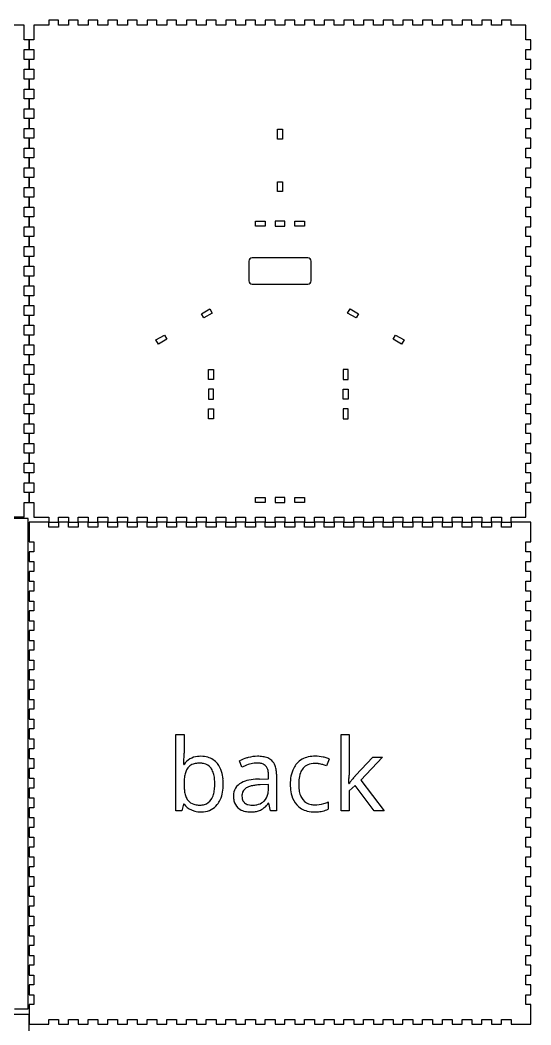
# Model space of a CAD drawing. Header units: inches. Extents: x 2290 to 3212, y 470 to 1390.
# Drawn here: x 2900 to 3212, y 777 to 1390 of the extents above; entities that cross this region are included whole.
import ezdxf

# ---------------------------------------------------------------- set-up
doc = ezdxf.new("R2010")
doc.units = ezdxf.units.IN
doc.header["$MEASUREMENT"] = 0
for name, color, linetype in [('back_labelLayer', 7, 'Continuous'), ('back_outsideCutPath', 7, 'Continuous'), ('bottom_outsideCutPath', 7, 'Continuous'), ('front_outsideCutPath', 7, 'Continuous'), ('top_outsideCutPath', 7, 'Continuous')]:
    doc.layers.add(name, color=color, linetype=linetype)

msp = doc.modelspace()

# ---------------------------------------------------------------- linework, layer by layer
at = {"linetype": 'Continuous'}
for p, q in [((3057.45, 1317.1), (3057.45, 1323.1)), ((3057.45, 1323.1), (3060.45, 1323.09)), ((3058.95, 1323.1), (3060.45, 1323.1)), ((3060.45, 1323.1), (3060.45, 1317.1)), ((3060.45, 1317.1), (3057.45, 1317.1)), ((3057.45, 1291.1), (3060.45, 1291.1)), ((3057.45, 1285.1), (3057.45, 1291.1)), ((3060.45, 1291.1), (3060.45, 1285.1)), ((3060.45, 1285.1), (3057.45, 1285.1)), ((3043.95, 1264.1), (3043.95, 1267.1)), ((3043.95, 1267.1), (3049.95, 1267.1)), ((3049.95, 1264.1), (3043.95, 1264.1)), ((3049.95, 1267.1), (3049.95, 1264.1)), ((3061.95, 1267.1), (3055.95, 1267.1)), ((3055.95, 1267.1), (3055.95, 1264.1)), ((3055.95, 1264.1), (3061.95, 1264.1)), ((3061.95, 1264.1), (3061.95, 1267.1)), ((3067.95, 1264.1), (3067.95, 1267.1)), ((3067.95, 1267.1), (3073.95, 1267.1)), ((3073.95, 1264.1), (3067.95, 1264.1)), ((3073.95, 1267.1), (3073.95, 1264.1)), ((3075.95, 1244.6), (3041.95, 1244.6)), ((3039.95, 1242.6), (3039.95, 1230.6)), ((3077.95, 1230.6), (3077.95, 1242.6)), ((3041.95, 1228.6), (3075.95, 1228.6)), ((3011.01, 1210.65), (3016.2, 1213.65)), ((3016.2, 1213.65), (3017.7, 1211.05)), ((3100.21, 1211.05), (3101.71, 1213.65)), ((3101.71, 1213.65), (3106.9, 1210.65)), ((3012.51, 1208.05), (3011.01, 1210.65)), ((3017.7, 1211.05), (3012.51, 1208.05)), ((3105.4, 1208.05), (3100.21, 1211.05)), ((3106.9, 1210.65), (3105.4, 1208.05)), ((2983.29, 1194.65), (2988.49, 1197.65)), ((2984.04, 1193.35), (2983.29, 1194.65)), ((2984.79, 1192.05), (2983.3, 1194.66)), ((2989.99, 1195.05), (2984.79, 1192.05)), ((2988.49, 1197.65), (2989.99, 1195.05)), ((3127.92, 1195.05), (3129.42, 1197.65)), ((3133.12, 1192.05), (3127.92, 1195.05)), ((3129.42, 1197.65), (3134.62, 1194.65)), ((3134.62, 1194.65), (3133.1, 1192.06)), ((3133.87, 1193.35), (3133.12, 1192.05)), ((3015.45, 1170.6), (3015.45, 1176.6)), ((3015.45, 1176.6), (3018.45, 1176.6)), ((3018.45, 1176.6), (3018.45, 1170.6)), ((3097.45, 1176.6), (3097.45, 1170.6)), ((3100.45, 1176.6), (3097.45, 1176.6)), ((3100.45, 1170.6), (3100.45, 1176.6)), ((3018.45, 1170.6), (3015.45, 1170.6)), ((3097.45, 1170.6), (3100.45, 1170.6)), ((3018.45, 1164.6), (3015.45, 1164.6)), ((3015.45, 1164.6), (3015.45, 1158.6)), ((3018.45, 1158.6), (3018.45, 1164.6)), ((3097.45, 1164.6), (3100.45, 1164.6)), ((3097.45, 1158.6), (3097.45, 1164.6)), ((3100.45, 1164.6), (3100.45, 1158.6)), ((3015.45, 1158.6), (3018.45, 1158.6)), ((3100.45, 1158.6), (3097.45, 1158.6)), ((3015.45, 1146.6), (3015.45, 1152.6)), ((3015.45, 1152.6), (3018.45, 1152.6)), ((3018.45, 1152.6), (3018.45, 1146.6)), ((3097.45, 1152.6), (3097.45, 1146.6)), ((3100.45, 1152.6), (3097.45, 1152.6)), ((3100.45, 1146.6), (3100.45, 1152.6)), ((3018.45, 1146.6), (3015.45, 1146.6)), ((3097.45, 1146.6), (3100.45, 1146.6)), ((3043.95, 1095.6), (3043.95, 1098.6)), ((3043.95, 1098.6), (3049.95, 1098.6)), ((3049.95, 1098.6), (3049.95, 1095.6)), ((3061.95, 1098.6), (3055.95, 1098.6)), ((3055.95, 1098.6), (3055.95, 1095.6)), ((3061.95, 1095.6), (3061.95, 1098.6)), ((3067.95, 1095.6), (3067.95, 1098.6)), ((3067.95, 1098.6), (3073.95, 1098.6)), ((3073.95, 1098.6), (3073.95, 1095.6)), ((3049.95, 1095.6), (3043.95, 1095.6)), ((3055.95, 1095.6), (3061.95, 1095.6)), ((3073.95, 1095.6), (3067.95, 1095.6)), ((2902.95, 1086.6), (2602.95, 1086.6))]:
    msp.add_line(p, q, dxfattribs=at)
for centre, start, end in [((3041.95, 1242.6), 90, 180), ((3075.95, 1242.6), 0, 90), ((3041.95, 1230.6), 180, 270), ((3075.95, 1230.6), 270, 0)]:
    msp.add_arc(centre, 2, start, end, dxfattribs=at)
at = {"layer": 'back_labelLayer'}
for p, q in [((2995.51, 907.58), (2995.51, 954.07)), ((2995.51, 954.07), (3000.47, 954.07)), ((3000.47, 954.07), (3000.47, 942.78)), ((3096.19, 907.58), (3096.19, 954.07)), ((3096.19, 954.07), (3101.09, 954.07)), ((3101.09, 954.07), (3101.09, 929.42)), ((3035.77, 934.26), (3034.24, 938.06)), ((3088.9, 939.22), (3087.37, 935.01)), ((3105, 929.12), (3115.58, 940.33)), ((3121.47, 940.33), (3108.2, 926.37)), ((3115.58, 940.33), (3121.47, 940.33)), ((3000.23, 935.97), (3000.47, 935.97)), ((3046.43, 927.03), (3051.99, 927.21)), ((3051.99, 927.21), (3051.99, 929.24)), ((3056.83, 929.93), (3056.83, 907.58)), ((3108.2, 926.37), (3122.4, 907.58)), ((3051.87, 923.68), (3046.91, 923.47)), ((3051.87, 920.73), (3051.87, 923.68)), ((3100.85, 924.34), (3101.09, 924.34)), ((3104.82, 923.06), (3101.09, 919.83)), ((3101.09, 919.83), (3101.09, 907.58)), ((3116.39, 907.58), (3104.82, 923.06)), ((3088.42, 913.08), (3088.42, 908.68)), ((2999.07, 907.58), (2995.51, 907.58)), ((3000.11, 911.79), (2999.07, 907.58)), ((3000.47, 911.79), (3000.11, 911.79)), ((3052.17, 912.24), (3051.93, 912.24)), ((3053.16, 907.58), (3052.17, 912.24)), ((3056.83, 907.58), (3053.16, 907.58)), ((3101.09, 907.58), (3096.19, 907.58)), ((3122.4, 907.58), (3116.39, 907.58))]:
    msp.add_line(p, q, dxfattribs=at)
for centre, radius, start, end in [((2925.83, 941.73), 74.62, 355.72386, 358.1259), ((2897.05, 942.69), 103.42, 358.11233, 0.04843), ((3009.72, 929.51), 11.28, 95.18351, 145.1109), ((3010.72, 923.92), 16.94, 89.87434, 96.81454), ((3010.9, 925.71), 15.16, 74.23933, 90.56238), ((3011.9, 929.38), 11.35, 38.56313, 74.06704), ((3045.1, 917.93), 22.87, 106.35686, 118.33499), ((3046.07, 914.92), 26.03, 104.51622, 106.54897), ((3045.36, 917.89), 22.97, 90.07144, 104.65211), ((3045.45, 919.92), 20.95, 81.56798, 90.32491), ((3046.66, 927.81), 12.97, 68.22734, 81.74943), ((3048.34, 932.01), 8.44, 47.86832, 68.29341), ((3048.62, 932.55), 7.86, 19.2331, 46.67412), ((3078.78, 927.9), 12.84, 101.49129, 138.31339), ((3080.33, 921.45), 19.47, 89.58919, 102.17877), ((3080.45, 918.54), 22.39, 77.77024, 89.94754), ((3080.03, 916.2), 24.76, 74.67969, 77.95786), ((3082.31, 924.49), 16.16, 70.09456, 74.73862), ((3084.49, 930.46), 9.81, 63.50341, 70.18614), ((3085.53, 932.64), 7.39, 62.92806, 63.1881), ((2938.45, 940.86), 61.98, 355.47164, 355.65276), ((3016.15, 926.38), 15.52, 160.89263, 171.23343), ((3009.53, 928.73), 8.49, 143.33823, 161.25599), ((3007.94, 929.78), 6.6, 120.14028, 142.4249), ((3008.9, 927.99), 8.63, 100.44694, 119.67007), ((3009.93, 922.77), 13.94, 89.57313, 100.73243), ((3010.11, 925.24), 11.47, 78.67813, 90.37496), ((3011.08, 929.37), 7.23, 35.54084, 79.80112), ((3010.27, 928.79), 8.23, 32.7034, 35.52421), ((3008.05, 927.52), 10.78, 15.77794, 32.01513), ((3009.32, 927.38), 14.62, 16.47093, 38.40753), ((3001.89, 925.05), 22.41, 5.13385, 16.79734), ((3050.31, 904.39), 33.22, 112.21223, 115.9641), ((3047.05, 912.61), 24.38, 103.62265, 112.432), ((3045.16, 920.62), 16.15, 90.44846, 103.76655), ((3045.07, 924.52), 12.26, 83.65068, 90.1753), ((3045.57, 928.63), 8.11, 70.57162, 83.99287), ((3046.63, 931.52), 5.04, 42.72954, 71.03803), ((3046.18, 931.27), 5.54, 20.40941, 41.44794), ((3043.13, 930.1), 8.8, 7.82727, 20.60416), ((3037.74, 929.32), 14.25, 359.69333, 8.00358), ((3044.06, 930.86), 12.72, 6.3379, 19.68154), ((3037.31, 930), 19.52, 359.80267, 6.65834), ((3083.07, 925.68), 17.68, 153.08752, 170.10514), ((3079.46, 927.41), 13.68, 138.65501, 152.68536), ((3079.32, 928.12), 8.32, 114.42657, 161.66328), ((3080.1, 925.53), 11, 88.7194, 112.56677), ((3080.35, 925.54), 11, 87.67491, 89.97486), ((3080.17, 922.32), 14.22, 81.691, 87.5079), ((3079.28, 916.11), 20.49, 77.29989, 81.73454), ((3078.06, 910.37), 26.36, 74.78017, 77.44974), ((3079.22, 914.5), 22.07, 68.32945, 74.88312), ((3038.69, 924.01), 38.22, 177.61767, 180.04254), ((3027.2, 924.6), 26.71, 171.06678, 177.84569), ((3000.94, 925.43), 18.2, 6.16487, 16.03963), ((2989.9, 924.16), 29.31, 359.76808, 6.30952), ((2992.51, 924.05), 31.84, 359.87793, 5.40936), ((3043.44, 909.1), 17.56, 101.35682, 117.07987), ((3046.89, 892.97), 34.05, 92.46963, 101.70649), ((3047.88, 878.6), 48.46, 91.71647, 92.90957), ((3092.6, 923.92), 27.37, 169.89784, 180.36889), ((3097.78, 923.88), 27.41, 174.53098, 180.15495), ((3087.09, 925.08), 16.66, 160.14184, 175.13681), ((2939.84, 935.63), 161.41, 356.03294, 356.64426), ((3003.83, 931.9), 97.31, 356.63251, 357.49102), ((3042.31, 930.2), 58.78, 357.50417, 358.33071), ((3068.03, 929.48), 33.06, 358.27393, 359.89276), ((3125.06, 907.38), 29.37, 142.32339, 144.70753), ((3140.7, 895.31), 49.12, 140.43313, 142.33656), ((3161.08, 878.54), 75.51, 139.27991, 140.47032), ((3184.64, 858.28), 106.59, 138.34175, 139.28774), ((3033.27, 923.85), 32.8, 179.77627, 185.70752), ((3020.34, 922.52), 19.8, 185.59248, 194.20507), ((3000.81, 922.74), 18.33, 343.41714, 353.63691), ((2990.79, 923.93), 28.42, 353.49348, 0.22055), ((3005.4, 922.09), 18.8, 335.83059, 350.82548), ((2995.27, 923.81), 29.08, 350.65628, 0.33803), ((3039.14, 916.98), 8.58, 115.49046, 182.35681), ((3041.1, 917.1), 5.29, 120.9734, 172.41798), ((3042.38, 915.15), 7.62, 113.58864, 121.68049), ((3044.22, 910.76), 12.38, 102.79955, 113.2433), ((3046.45, 901.28), 22.11, 96.35454, 102.99533), ((3048.09, 887.07), 36.42, 91.85648, 96.44784), ((3039.28, 920.61), 12.6, 346.91776, 0.28246), ((3036.08, 920.73), 15.79, 359.81785, 359.99988), ((3095.22, 923.71), 29.99, 179.93885, 183.9815), ((3087.15, 923), 21.89, 183.59138, 196.35395), ((3094.39, 923.68), 24.02, 179.70413, 188.07437), ((3085.74, 922.41), 15.28, 187.93153, 200.38854), ((2897.51, 938.49), 203.83, 356.02043, 356.05537), ((3012.06, 920.37), 11.24, 193.94304, 208.02184), ((3008.71, 918.67), 7.48, 208.55365, 217.56054), ((3008.43, 918.55), 7.2, 218.16904, 253.80472), ((3011, 918.37), 7.13, 286.01629, 326.84973), ((3007.45, 920.72), 11.39, 326.7105, 343.66618), ((3009.87, 920.16), 13.94, 321.31615, 335.54361), ((3043.05, 916.53), 12.48, 179.54573, 192.69493), ((3038.84, 915.5), 8.15, 192.08277, 227.45208), ((3042.85, 916.51), 7.09, 179.52659, 192.77873), ((3043.6, 916.6), 7.83, 171.21219, 180.20582), ((3040.46, 915.93), 4.62, 192.32645, 222.05798), ((3040.28, 915.83), 4.42, 222.58051, 229.25469), ((3043.05, 920.31), 9.13, 281.71209, 306.45939), ((3043.49, 919.59), 8.28, 306.98812, 313.85594), ((3043.44, 919.57), 8.31, 314.18919, 347.42699), ((3079.94, 920.8), 14.35, 196.01666, 221.13492), ((3081.06, 920.68), 10.29, 200.41835, 216.63927), ((3079.1, 919.28), 7.88, 216.96954, 261.3103), ((3078.66, 936.79), 25.64, 286.04606, 292.36539), ((3009.41, 918.18), 10.99, 215.58502, 245.83617), ((3010.24, 920.12), 13.09, 245.98016, 255.54559), ((3009.77, 922.67), 11.52, 253.13824, 266.84832), ((3010.67, 922.03), 15.05, 255.77554, 270.31855), ((3010.14, 927.08), 15.95, 266.37756, 270.05105), ((3010.26, 921.02), 9.89, 269.38689, 285.86307), ((3010.78, 923.8), 16.82, 269.92257, 275.54817), ((3011.57, 918.77), 11.74, 274.06401, 321.4081), ((3039.07, 915.81), 8.54, 227.76894, 237.80501), ((3039.8, 917.14), 10.06, 238.32731, 258.91838), ((3040.88, 916.6), 5.4, 229.78371, 254.27242), ((3040.86, 922.2), 15.22, 258.67197, 270.40475), ((3041.68, 919.28), 8.19, 253.93967, 266.45338), ((3040.98, 929.3), 22.32, 269.95391, 273.1491), ((3041.94, 922.23), 11.16, 266.07832, 270.059), ((3042.05, 924.73), 13.66, 269.57921, 282.04136), ((3041.35, 923.85), 16.86, 272.9335, 281.41392), ((3042.44, 918.54), 11.44, 281.29795, 293.73137), ((3043.27, 916.39), 9.14, 294.39327, 304.73715), ((3040.84, 919.85), 13.36, 304.84857, 314.85308), ((3035.79, 924.98), 20.56, 314.7445, 321.70718), ((3078.5, 919.74), 12.57, 221.79763, 256.80205), ((3079.98, 925.52), 18.54, 256.42438, 270.48898), ((3079.97, 923.31), 12, 260.13594, 270.26922), ((3079.93, 932.08), 20.77, 270.26584, 286.28914), ((3080.16, 934.18), 27.2, 269.96552, 272.86429), ((3080.57, 927.8), 20.81, 272.59806, 282.18784), ((3082.02, 921.26), 14.11, 282.03442, 296.94545)]:
    msp.add_arc(centre, radius, start, end, dxfattribs=at)
at = {"layer": 'back_outsideCutPath'}
for p, q in [((2905.95, 1083.53), (2905.95, 1071.53)), ((2917.95, 1083.53), (2905.95, 1083.53)), ((2917.95, 1080.53), (2917.95, 1083.53)), ((2923.95, 1080.53), (2917.95, 1080.53)), ((2929.95, 1083.53), (2923.95, 1083.53)), ((2923.95, 1083.53), (2923.95, 1080.53)), ((2929.95, 1080.53), (2929.95, 1083.53)), ((2935.95, 1080.53), (2929.95, 1080.53)), ((2941.95, 1083.53), (2935.95, 1083.53)), ((2935.95, 1083.53), (2935.95, 1080.53)), ((2941.95, 1080.53), (2941.95, 1083.53)), ((2947.95, 1080.53), (2941.95, 1080.53)), ((2953.95, 1083.53), (2947.95, 1083.53)), ((2947.95, 1083.53), (2947.95, 1080.53)), ((2953.95, 1080.53), (2953.95, 1083.53)), ((2959.95, 1080.53), (2953.95, 1080.53)), ((2965.95, 1083.53), (2959.95, 1083.53)), ((2959.95, 1083.53), (2959.95, 1080.53)), ((2965.95, 1080.53), (2965.95, 1083.53)), ((2971.95, 1080.53), (2965.95, 1080.53)), ((2977.95, 1083.53), (2971.95, 1083.53)), ((2971.95, 1083.53), (2971.95, 1080.53)), ((2977.95, 1080.53), (2977.95, 1083.53)), ((2983.95, 1080.53), (2977.95, 1080.53)), ((2989.95, 1083.53), (2983.95, 1083.53)), ((2983.95, 1083.53), (2983.95, 1080.53)), ((2989.95, 1080.53), (2989.95, 1083.53)), ((2995.95, 1080.53), (2989.95, 1080.53)), ((3001.95, 1083.53), (2995.95, 1083.53)), ((2995.95, 1083.53), (2995.95, 1080.53)), ((3001.95, 1080.53), (3001.95, 1083.53)), ((3007.95, 1080.53), (3001.95, 1080.53)), ((3013.95, 1083.53), (3007.95, 1083.53)), ((3007.95, 1083.53), (3007.95, 1080.53)), ((3013.95, 1080.53), (3013.95, 1083.53)), ((3019.95, 1080.53), (3013.95, 1080.53)), ((3025.95, 1083.53), (3019.95, 1083.53)), ((3019.95, 1083.53), (3019.95, 1080.53)), ((3025.95, 1080.53), (3025.95, 1083.53)), ((3031.95, 1080.53), (3025.95, 1080.53)), ((3037.95, 1083.53), (3031.95, 1083.53)), ((3031.95, 1083.53), (3031.95, 1080.53)), ((3037.95, 1080.53), (3037.95, 1083.53)), ((3043.95, 1080.53), (3037.95, 1080.53)), ((3049.95, 1083.53), (3043.95, 1083.53)), ((3043.95, 1083.53), (3043.95, 1080.53)), ((3049.95, 1080.53), (3049.95, 1083.53)), ((3055.95, 1080.53), (3049.95, 1080.53)), ((3061.95, 1083.53), (3055.95, 1083.53)), ((3055.95, 1083.53), (3055.95, 1080.53)), ((3061.95, 1080.53), (3061.95, 1083.53)), ((3067.95, 1080.53), (3061.95, 1080.53)), ((3073.95, 1083.53), (3067.95, 1083.53)), ((3067.95, 1083.53), (3067.95, 1080.53)), ((3073.95, 1080.53), (3073.95, 1083.53)), ((3079.95, 1080.53), (3073.95, 1080.53)), ((3085.95, 1083.53), (3079.95, 1083.53)), ((3079.95, 1083.53), (3079.95, 1080.53)), ((3085.95, 1080.53), (3085.95, 1083.53)), ((3091.95, 1080.53), (3085.95, 1080.53)), ((3097.95, 1083.53), (3091.95, 1083.53)), ((3091.95, 1083.53), (3091.95, 1080.53)), ((3097.95, 1080.53), (3097.95, 1083.53)), ((3103.95, 1080.53), (3097.95, 1080.53)), ((3109.95, 1083.53), (3103.95, 1083.53)), ((3103.95, 1083.53), (3103.95, 1080.53)), ((3109.95, 1080.53), (3109.95, 1083.53)), ((3115.95, 1080.53), (3109.95, 1080.53)), ((3121.95, 1083.53), (3115.95, 1083.53)), ((3115.95, 1083.53), (3115.95, 1080.53)), ((3121.95, 1080.53), (3121.95, 1083.53)), ((3127.95, 1080.53), (3121.95, 1080.53)), ((3133.95, 1083.53), (3127.95, 1083.53)), ((3127.95, 1083.53), (3127.95, 1080.53)), ((3133.95, 1080.53), (3133.95, 1083.53)), ((3139.95, 1080.53), (3133.95, 1080.53)), ((3145.95, 1083.53), (3139.95, 1083.53)), ((3139.95, 1083.53), (3139.95, 1080.53)), ((3145.95, 1080.53), (3145.95, 1083.53)), ((3151.95, 1080.53), (3145.95, 1080.53)), ((3157.95, 1083.53), (3151.95, 1083.53)), ((3151.95, 1083.53), (3151.95, 1080.53)), ((3157.95, 1080.53), (3157.95, 1083.53)), ((3163.95, 1080.53), (3157.95, 1080.53)), ((3169.95, 1083.53), (3163.95, 1083.53)), ((3163.95, 1083.53), (3163.95, 1080.53)), ((3169.95, 1080.53), (3169.95, 1083.53)), ((3175.95, 1080.53), (3169.95, 1080.53)), ((3181.95, 1083.53), (3175.95, 1083.53)), ((3175.95, 1083.53), (3175.95, 1080.53)), ((3181.95, 1080.53), (3181.95, 1083.53)), ((3187.95, 1080.53), (3181.95, 1080.53)), ((3193.95, 1083.53), (3187.95, 1083.53)), ((3187.95, 1083.53), (3187.95, 1080.53)), ((3193.95, 1080.53), (3193.95, 1083.53)), ((3199.95, 1080.53), (3193.95, 1080.53)), ((3211.95, 1083.53), (3199.95, 1083.53)), ((3199.95, 1083.53), (3199.95, 1080.53)), ((3211.95, 1071.53), (3211.95, 1083.53)), ((2905.95, 1071.53), (2908.95, 1071.53)), ((2908.95, 1071.53), (2908.95, 1065.53)), ((3208.95, 1065.53), (3208.95, 1071.53)), ((3208.95, 1071.53), (3211.95, 1071.53)), ((2908.95, 1065.53), (2905.95, 1065.53)), ((2905.95, 1065.53), (2905.95, 1059.53)), ((2905.95, 1059.53), (2908.95, 1059.53)), ((2908.95, 1059.53), (2908.95, 1053.53)), ((3211.95, 1065.53), (3208.95, 1065.53)), ((3208.95, 1053.53), (3208.95, 1059.53)), ((3208.95, 1059.53), (3211.95, 1059.53)), ((3211.95, 1059.53), (3211.95, 1065.53)), ((2908.95, 1053.53), (2905.95, 1053.53)), ((2905.95, 1053.53), (2905.95, 1047.53)), ((3211.95, 1053.53), (3208.95, 1053.53)), ((3211.95, 1047.53), (3211.95, 1053.53)), ((2905.95, 1047.53), (2908.95, 1047.53)), ((2908.95, 1047.53), (2908.95, 1041.53)), ((3208.95, 1041.53), (3208.95, 1047.53)), ((3208.95, 1047.53), (3211.95, 1047.53)), ((2908.95, 1041.53), (2905.95, 1041.53)), ((2905.95, 1041.53), (2905.95, 1035.53)), ((3211.95, 1041.53), (3208.95, 1041.53)), ((3211.95, 1035.53), (3211.95, 1041.53)), ((2905.95, 1035.53), (2908.95, 1035.53)), ((2908.95, 1035.53), (2908.95, 1029.53)), ((3208.95, 1029.53), (3208.95, 1035.53)), ((3208.95, 1035.53), (3211.95, 1035.53)), ((2908.95, 1029.53), (2905.95, 1029.53)), ((2905.95, 1029.53), (2905.95, 1023.53)), ((3211.95, 1029.53), (3208.95, 1029.53)), ((3211.95, 1023.53), (3211.95, 1029.53)), ((2905.95, 1023.53), (2908.95, 1023.53)), ((2908.95, 1023.53), (2908.95, 1017.53)), ((3208.95, 1017.53), (3208.95, 1023.53)), ((3208.95, 1023.53), (3211.95, 1023.53)), ((2908.95, 1017.53), (2905.95, 1017.53)), ((2905.95, 1017.53), (2905.95, 1011.53)), ((3211.95, 1017.53), (3208.95, 1017.53)), ((3211.95, 1011.53), (3211.95, 1017.53)), ((2905.95, 1011.53), (2908.95, 1011.53)), ((2908.95, 1011.53), (2908.95, 1005.53)), ((3208.95, 1005.53), (3208.95, 1011.53)), ((3208.95, 1011.53), (3211.95, 1011.53)), ((2908.95, 1005.53), (2905.95, 1005.53)), ((2905.95, 1005.53), (2905.95, 999.53)), ((3211.95, 1005.53), (3208.95, 1005.53)), ((3211.95, 999.53), (3211.95, 1005.53)), ((2905.95, 999.53), (2908.95, 999.53)), ((2908.95, 999.53), (2908.95, 993.53)), ((3208.95, 993.53), (3208.95, 999.53)), ((3208.95, 999.53), (3211.95, 999.53)), ((2908.95, 993.53), (2905.95, 993.53)), ((2905.95, 993.53), (2905.95, 987.53)), ((3211.95, 993.53), (3208.95, 993.53)), ((3211.95, 987.53), (3211.95, 993.53)), ((2905.95, 987.53), (2908.95, 987.53)), ((2908.95, 987.53), (2908.95, 981.53)), ((3208.95, 981.53), (3208.95, 987.53)), ((3208.95, 987.53), (3211.95, 987.53)), ((2908.95, 981.53), (2905.95, 981.53)), ((2905.95, 981.53), (2905.95, 975.53)), ((3211.95, 981.53), (3208.95, 981.53)), ((3211.95, 975.53), (3211.95, 981.53)), ((2905.95, 975.53), (2908.95, 975.53)), ((2908.95, 975.53), (2908.95, 969.53)), ((3208.95, 969.53), (3208.95, 975.53)), ((3208.95, 975.53), (3211.95, 975.53)), ((2908.95, 969.53), (2905.95, 969.53)), ((2905.95, 969.53), (2905.95, 963.53)), ((3211.95, 969.53), (3208.95, 969.53)), ((3211.95, 963.53), (3211.95, 969.53)), ((2905.95, 963.53), (2908.95, 963.53)), ((2908.95, 963.53), (2908.95, 957.53)), ((3208.95, 957.53), (3208.95, 963.53)), ((3208.95, 963.53), (3211.95, 963.53)), ((2908.95, 957.53), (2905.95, 957.53)), ((2905.95, 957.53), (2905.95, 951.53)), ((3211.95, 957.53), (3208.95, 957.53)), ((3211.95, 951.53), (3211.95, 957.53)), ((2905.95, 951.53), (2908.95, 951.53)), ((2908.95, 951.53), (2908.95, 945.53)), ((3208.95, 945.53), (3208.95, 951.53)), ((3208.95, 951.53), (3211.95, 951.53)), ((2908.95, 945.53), (2905.95, 945.53)), ((2905.95, 945.53), (2905.95, 939.53)), ((3211.95, 945.53), (3208.95, 945.53)), ((3211.95, 939.53), (3211.95, 945.53)), ((2905.95, 939.53), (2908.95, 939.53)), ((2908.95, 939.53), (2908.95, 933.53)), ((3208.95, 933.53), (3208.95, 939.53)), ((3208.95, 939.53), (3211.95, 939.53)), ((2908.95, 933.53), (2905.95, 933.53)), ((2905.95, 933.53), (2905.95, 927.53)), ((3211.95, 933.53), (3208.95, 933.53)), ((3211.95, 927.53), (3211.95, 933.53)), ((2905.95, 927.53), (2908.95, 927.53)), ((2908.95, 927.53), (2908.95, 921.53)), ((3208.95, 921.53), (3208.95, 927.53)), ((3208.95, 927.53), (3211.95, 927.53)), ((2908.95, 921.53), (2905.95, 921.53)), ((2905.95, 921.53), (2905.95, 915.53)), ((3211.95, 921.53), (3208.95, 921.53)), ((3211.95, 915.53), (3211.95, 921.53)), ((2905.95, 915.53), (2908.95, 915.53)), ((2908.95, 915.53), (2908.95, 909.53)), ((3208.95, 909.53), (3208.95, 915.53)), ((3208.95, 915.53), (3211.95, 915.53)), ((2908.95, 909.53), (2905.95, 909.53)), ((2905.95, 909.53), (2905.95, 903.53)), ((3211.95, 909.53), (3208.95, 909.53)), ((3211.95, 903.53), (3211.95, 909.53)), ((2905.95, 903.53), (2908.95, 903.53)), ((2908.95, 903.53), (2908.95, 897.53)), ((3208.95, 897.53), (3208.95, 903.53)), ((3208.95, 903.53), (3211.95, 903.53)), ((2908.95, 897.53), (2905.95, 897.53)), ((2905.95, 897.53), (2905.95, 891.53)), ((3211.95, 897.53), (3208.95, 897.53)), ((3211.95, 891.53), (3211.95, 897.53)), ((2905.95, 891.53), (2908.95, 891.53)), ((2908.95, 891.53), (2908.95, 885.53)), ((3208.95, 885.53), (3208.95, 891.53)), ((3208.95, 891.53), (3211.95, 891.53)), ((2908.95, 885.53), (2905.95, 885.53)), ((2905.95, 885.53), (2905.95, 879.53)), ((3211.95, 885.53), (3208.95, 885.53)), ((3211.95, 879.53), (3211.95, 885.53)), ((2905.95, 879.53), (2908.95, 879.53)), ((2908.95, 879.53), (2908.95, 873.53)), ((3208.95, 873.53), (3208.95, 879.53)), ((3208.95, 879.53), (3211.95, 879.53)), ((2908.95, 873.53), (2905.95, 873.53)), ((2905.95, 873.53), (2905.95, 867.53)), ((3211.95, 873.53), (3208.95, 873.53)), ((3211.95, 867.53), (3211.95, 873.53)), ((2905.95, 867.53), (2908.95, 867.53)), ((2908.95, 867.53), (2908.95, 861.53)), ((3208.95, 861.53), (3208.95, 867.53)), ((3208.95, 867.53), (3211.95, 867.53)), ((2908.95, 861.53), (2905.95, 861.53)), ((2905.95, 861.53), (2905.95, 855.53)), ((3211.95, 861.53), (3208.95, 861.53)), ((3211.95, 855.53), (3211.95, 861.53)), ((2905.95, 855.53), (2908.95, 855.53)), ((2908.95, 855.53), (2908.95, 849.53)), ((3208.95, 849.53), (3208.95, 855.53)), ((3208.95, 855.53), (3211.95, 855.53)), ((2908.95, 849.53), (2905.95, 849.53)), ((2905.95, 849.53), (2905.95, 843.53)), ((3211.95, 849.53), (3208.95, 849.53)), ((3211.95, 843.53), (3211.95, 849.53)), ((2905.95, 843.53), (2908.95, 843.53)), ((2908.95, 843.53), (2908.95, 837.53)), ((3208.95, 837.53), (3208.95, 843.53)), ((3208.95, 843.53), (3211.95, 843.53)), ((2908.95, 837.53), (2905.95, 837.53)), ((2905.95, 837.53), (2905.95, 831.53)), ((3211.95, 837.53), (3208.95, 837.53)), ((3211.95, 831.53), (3211.95, 837.53)), ((2905.95, 831.53), (2908.95, 831.53)), ((2908.95, 831.53), (2908.95, 825.53)), ((3208.95, 825.53), (3208.95, 831.53)), ((3208.95, 831.53), (3211.95, 831.53)), ((2908.95, 825.53), (2905.95, 825.53)), ((2905.95, 825.53), (2905.95, 819.53)), ((3211.95, 825.53), (3208.95, 825.53)), ((3211.95, 819.53), (3211.95, 825.53)), ((2905.95, 819.53), (2908.95, 819.53)), ((2908.95, 819.53), (2908.95, 813.53)), ((3208.95, 813.53), (3208.95, 819.53)), ((3208.95, 819.53), (3211.95, 819.53)), ((2908.95, 813.53), (2905.95, 813.53)), ((2905.95, 813.53), (2905.95, 807.53)), ((3211.95, 813.53), (3208.95, 813.53)), ((3211.95, 807.53), (3211.95, 813.53)), ((2905.95, 807.53), (2908.95, 807.53)), ((2908.95, 807.53), (2908.95, 801.53)), ((3208.95, 801.53), (3208.95, 807.53)), ((3208.95, 807.53), (3211.95, 807.53)), ((2908.95, 801.53), (2905.95, 801.53)), ((2905.95, 801.53), (2905.95, 795.53)), ((3211.95, 801.53), (3208.95, 801.53)), ((3211.95, 795.53), (3211.95, 801.53)), ((2905.95, 795.53), (2908.95, 795.53)), ((2908.95, 795.53), (2908.95, 789.53)), ((3208.95, 789.53), (3208.95, 795.53)), ((3208.95, 795.53), (3211.95, 795.53)), ((2908.95, 789.53), (2905.95, 789.53)), ((2905.95, 789.53), (2905.95, 777.53)), ((3211.95, 789.53), (3208.95, 789.53)), ((3211.95, 777.53), (3211.95, 789.53)), ((2917.95, 777.53), (2917.95, 780.53)), ((2917.95, 780.53), (2923.95, 780.53)), ((2923.95, 780.53), (2923.95, 777.53)), ((2929.95, 777.53), (2929.95, 780.53)), ((2929.95, 780.53), (2935.95, 780.53)), ((2935.95, 780.53), (2935.95, 777.53)), ((2941.95, 777.53), (2941.95, 780.53)), ((2941.95, 780.53), (2947.95, 780.53)), ((2947.95, 780.53), (2947.95, 777.53)), ((2953.95, 777.53), (2953.95, 780.53)), ((2953.95, 780.53), (2959.95, 780.53)), ((2959.95, 780.53), (2959.95, 777.53)), ((2965.95, 777.53), (2965.95, 780.53)), ((2965.95, 780.53), (2971.95, 780.53)), ((2971.95, 780.53), (2971.95, 777.53)), ((2977.95, 777.53), (2977.95, 780.53)), ((2977.95, 780.53), (2983.95, 780.53)), ((2983.95, 780.53), (2983.95, 777.53)), ((2989.95, 777.53), (2989.95, 780.53)), ((2989.95, 780.53), (2995.95, 780.53)), ((2995.95, 780.53), (2995.95, 777.53)), ((3001.95, 777.53), (3001.95, 780.53)), ((3001.95, 780.53), (3007.95, 780.53)), ((3007.95, 780.53), (3007.95, 777.53)), ((3013.95, 777.53), (3013.95, 780.53)), ((3013.95, 780.53), (3019.95, 780.53)), ((3019.95, 780.53), (3019.95, 777.53)), ((3025.95, 777.53), (3025.95, 780.53)), ((3025.95, 780.53), (3031.95, 780.53)), ((3031.95, 780.53), (3031.95, 777.53)), ((3037.95, 777.53), (3037.95, 780.53)), ((3037.95, 780.53), (3043.95, 780.53)), ((3043.95, 780.53), (3043.95, 777.53)), ((3049.95, 777.53), (3049.95, 780.53)), ((3049.95, 780.53), (3055.95, 780.53)), ((3055.95, 780.53), (3055.95, 777.53)), ((3061.95, 777.53), (3061.95, 780.53)), ((3061.95, 780.53), (3067.95, 780.53)), ((3067.95, 780.53), (3067.95, 777.53)), ((3073.95, 777.53), (3073.95, 780.53)), ((3073.95, 780.53), (3079.95, 780.53)), ((3079.95, 780.53), (3079.95, 777.53)), ((3085.95, 777.53), (3085.95, 780.53)), ((3085.95, 780.53), (3091.95, 780.53)), ((3091.95, 780.53), (3091.95, 777.53)), ((3097.95, 777.53), (3097.95, 780.53)), ((3097.95, 780.53), (3103.95, 780.53)), ((3103.95, 780.53), (3103.95, 777.53)), ((3109.95, 777.53), (3109.95, 780.53)), ((3109.95, 780.53), (3115.95, 780.53)), ((3115.95, 780.53), (3115.95, 777.53)), ((3121.95, 777.53), (3121.95, 780.53)), ((3121.95, 780.53), (3127.95, 780.53)), ((3127.95, 780.53), (3127.95, 777.53)), ((3133.95, 777.53), (3133.95, 780.53)), ((3133.95, 780.53), (3139.95, 780.53)), ((3139.95, 780.53), (3139.95, 777.53)), ((3145.95, 777.53), (3145.95, 780.53)), ((3145.95, 780.53), (3151.95, 780.53)), ((3151.95, 780.53), (3151.95, 777.53)), ((3157.95, 777.53), (3157.95, 780.53)), ((3157.95, 780.53), (3163.95, 780.53)), ((3163.95, 780.53), (3163.95, 777.53)), ((3169.95, 777.53), (3169.95, 780.53)), ((3169.95, 780.53), (3175.95, 780.53)), ((3175.95, 780.53), (3175.95, 777.53)), ((3181.95, 777.53), (3181.95, 780.53)), ((3181.95, 780.53), (3187.95, 780.53)), ((3187.95, 780.53), (3187.95, 777.53)), ((3193.95, 777.53), (3193.95, 780.53)), ((3193.95, 780.53), (3199.95, 780.53)), ((3199.95, 780.53), (3199.95, 777.53)), ((2905.95, 777.53), (2917.95, 777.53)), ((2923.95, 777.53), (2929.95, 777.53)), ((2935.95, 777.53), (2941.95, 777.53)), ((2947.95, 777.53), (2953.95, 777.53)), ((2959.95, 777.53), (2965.95, 777.53)), ((2971.95, 777.53), (2977.95, 777.53)), ((2983.95, 777.53), (2989.95, 777.53)), ((2995.95, 777.53), (3001.95, 777.53)), ((3007.95, 777.53), (3013.95, 777.53)), ((3019.95, 777.53), (3025.95, 777.53)), ((3031.95, 777.53), (3037.95, 777.53)), ((3043.95, 777.53), (3049.95, 777.53)), ((3055.95, 777.53), (3061.95, 777.53)), ((3067.95, 777.53), (3073.95, 777.53)), ((3079.95, 777.53), (3085.95, 777.53)), ((3091.95, 777.53), (3097.95, 777.53)), ((3103.95, 777.53), (3109.95, 777.53)), ((3115.95, 777.53), (3121.95, 777.53)), ((3127.95, 777.53), (3133.95, 777.53)), ((3139.95, 777.53), (3145.95, 777.53)), ((3151.95, 777.53), (3157.95, 777.53)), ((3163.95, 777.53), (3169.95, 777.53)), ((3175.95, 777.53), (3181.95, 777.53)), ((3187.95, 777.53), (3193.95, 777.53)), ((3199.95, 777.53), (3211.95, 777.53))]:
    msp.add_line(p, q, dxfattribs=at)
at = {"layer": 'bottom_outsideCutPath'}
for p, q in [((2902.95, 1386.6), (2893.95, 1386.6)), ((2902.95, 1377.6), (2902.95, 1386.6)), ((2905.95, 1377.6), (2902.95, 1377.6)), ((2905.95, 1371.6), (2905.95, 1377.6)), ((2902.95, 1365.6), (2902.95, 1371.6)), ((2902.95, 1371.6), (2905.95, 1371.6)), ((2905.95, 1365.6), (2902.95, 1365.6)), ((2905.95, 1359.6), (2905.95, 1365.6)), ((2902.95, 1353.6), (2902.95, 1359.6)), ((2902.95, 1359.6), (2905.95, 1359.6)), ((2905.95, 1353.6), (2902.95, 1353.6)), ((2905.95, 1347.6), (2905.95, 1353.6)), ((2902.95, 1341.6), (2902.95, 1347.6)), ((2902.95, 1347.6), (2905.95, 1347.6)), ((2905.95, 1341.6), (2902.95, 1341.6)), ((2905.95, 1335.6), (2905.95, 1341.6)), ((2902.95, 1329.6), (2902.95, 1335.6)), ((2902.95, 1335.6), (2905.95, 1335.6)), ((2905.95, 1329.6), (2902.95, 1329.6)), ((2905.95, 1323.6), (2905.95, 1329.6)), ((2902.95, 1317.6), (2902.95, 1323.6)), ((2902.95, 1323.6), (2905.95, 1323.6)), ((2905.95, 1317.6), (2902.95, 1317.6)), ((2905.95, 1311.6), (2905.95, 1317.6)), ((2902.95, 1305.6), (2902.95, 1311.6)), ((2902.95, 1311.6), (2905.95, 1311.6)), ((2905.95, 1305.6), (2902.95, 1305.6)), ((2905.95, 1299.6), (2905.95, 1305.6)), ((2902.95, 1293.6), (2902.95, 1299.6)), ((2902.95, 1299.6), (2905.95, 1299.6)), ((2905.95, 1293.6), (2902.95, 1293.6)), ((2905.95, 1287.6), (2905.95, 1293.6)), ((2902.95, 1281.6), (2902.95, 1287.6)), ((2902.95, 1287.6), (2905.95, 1287.6)), ((2905.95, 1281.6), (2902.95, 1281.6)), ((2905.95, 1275.6), (2905.95, 1281.6)), ((2902.95, 1269.6), (2902.95, 1275.6)), ((2902.95, 1275.6), (2905.95, 1275.6)), ((2905.95, 1269.6), (2902.95, 1269.6)), ((2905.95, 1263.6), (2905.95, 1269.6)), ((2902.95, 1257.6), (2902.95, 1263.6)), ((2902.95, 1263.6), (2905.95, 1263.6)), ((2905.95, 1257.6), (2902.95, 1257.6)), ((2905.95, 1251.6), (2905.95, 1257.6)), ((2902.95, 1245.6), (2902.95, 1251.6)), ((2902.95, 1251.6), (2905.95, 1251.6)), ((2905.95, 1245.6), (2902.95, 1245.6)), ((2905.95, 1239.6), (2905.95, 1245.6)), ((2902.95, 1233.6), (2902.95, 1239.6)), ((2902.95, 1239.6), (2905.95, 1239.6)), ((2905.95, 1233.6), (2902.95, 1233.6)), ((2905.95, 1227.6), (2905.95, 1233.6)), ((2902.95, 1221.6), (2902.95, 1227.6)), ((2902.95, 1227.6), (2905.95, 1227.6)), ((2905.95, 1221.6), (2902.95, 1221.6)), ((2905.95, 1215.6), (2905.95, 1221.6)), ((2902.95, 1209.6), (2902.95, 1215.6)), ((2902.95, 1215.6), (2905.95, 1215.6)), ((2905.95, 1209.6), (2902.95, 1209.6)), ((2905.95, 1203.6), (2905.95, 1209.6)), ((2902.95, 1197.6), (2902.95, 1203.6)), ((2902.95, 1203.6), (2905.95, 1203.6)), ((2905.95, 1197.6), (2902.95, 1197.6)), ((2905.95, 1191.6), (2905.95, 1197.6)), ((2902.95, 1185.6), (2902.95, 1191.6)), ((2902.95, 1191.6), (2905.95, 1191.6)), ((2905.95, 1185.6), (2902.95, 1185.6)), ((2905.95, 1179.6), (2905.95, 1185.6)), ((2902.95, 1173.6), (2902.95, 1179.6)), ((2902.95, 1179.6), (2905.95, 1179.6)), ((2905.95, 1173.6), (2902.95, 1173.6)), ((2905.95, 1167.6), (2905.95, 1173.6)), ((2902.95, 1161.6), (2902.95, 1167.6)), ((2902.95, 1167.6), (2905.95, 1167.6)), ((2905.95, 1161.6), (2902.95, 1161.6)), ((2905.95, 1155.6), (2905.95, 1161.6)), ((2902.95, 1149.6), (2902.95, 1155.6)), ((2902.95, 1155.6), (2905.95, 1155.6)), ((2905.95, 1149.6), (2902.95, 1149.6)), ((2905.95, 1143.6), (2905.95, 1149.6)), ((2902.95, 1137.6), (2902.95, 1143.6)), ((2902.95, 1143.6), (2905.95, 1143.6)), ((2905.95, 1137.6), (2902.95, 1137.6)), ((2905.95, 1131.6), (2905.95, 1137.6)), ((2902.95, 1125.6), (2902.95, 1131.6)), ((2902.95, 1131.6), (2905.95, 1131.6)), ((2905.95, 1125.6), (2902.95, 1125.6)), ((2905.95, 1119.6), (2905.95, 1125.6)), ((2902.95, 1113.6), (2902.95, 1119.6)), ((2902.95, 1119.6), (2905.95, 1119.6)), ((2905.95, 1113.6), (2902.95, 1113.6)), ((2905.95, 1107.6), (2905.95, 1113.6)), ((2902.95, 1101.6), (2902.95, 1107.6)), ((2902.95, 1107.6), (2905.95, 1107.6)), ((2905.95, 1101.6), (2902.95, 1101.6)), ((2905.95, 1095.6), (2905.95, 1101.6)), ((2902.95, 1086.6), (2902.95, 1095.6)), ((2902.95, 1095.6), (2905.95, 1095.6))]:
    msp.add_line(p, q, dxfattribs=at)
at = {"layer": 'front_outsideCutPath'}
for p, q in [((2905.95, 783.53), (2893.95, 783.53)), ((2905.95, 771.53), (2905.95, 783.53))]:
    msp.add_line(p, q, dxfattribs=at)
at = {"layer": 'top_outsideCutPath'}
for p, q in [((2908.95, 1386.6), (2908.95, 1377.6)), ((2917.95, 1386.6), (2908.95, 1386.6)), ((2923.95, 1389.6), (2917.95, 1389.6)), ((2917.95, 1389.6), (2917.95, 1386.6)), ((2923.95, 1386.6), (2923.95, 1389.6)), ((2929.95, 1386.6), (2923.95, 1386.6)), ((2935.95, 1389.6), (2929.95, 1389.6)), ((2929.95, 1389.6), (2929.95, 1386.6)), ((2935.95, 1386.6), (2935.95, 1389.6)), ((2941.95, 1386.6), (2935.95, 1386.6)), ((2947.95, 1389.6), (2941.95, 1389.6)), ((2941.95, 1389.6), (2941.95, 1386.6)), ((2947.95, 1386.6), (2947.95, 1389.6)), ((2953.95, 1386.6), (2947.95, 1386.6)), ((2959.95, 1389.6), (2953.95, 1389.6)), ((2953.95, 1389.6), (2953.95, 1386.6)), ((2959.95, 1386.6), (2959.95, 1389.6)), ((2965.95, 1386.6), (2959.95, 1386.6)), ((2971.95, 1389.6), (2965.95, 1389.6)), ((2965.95, 1389.6), (2965.95, 1386.6)), ((2971.95, 1386.6), (2971.95, 1389.6)), ((2977.95, 1386.6), (2971.95, 1386.6)), ((2983.95, 1389.6), (2977.95, 1389.6)), ((2977.95, 1389.6), (2977.95, 1386.6)), ((2983.95, 1386.6), (2983.95, 1389.6)), ((2989.95, 1386.6), (2983.95, 1386.6)), ((2995.95, 1389.6), (2989.95, 1389.6)), ((2989.95, 1389.6), (2989.95, 1386.6)), ((2995.95, 1386.6), (2995.95, 1389.6)), ((3001.95, 1386.6), (2995.95, 1386.6)), ((3007.95, 1389.6), (3001.95, 1389.6)), ((3001.95, 1389.6), (3001.95, 1386.6)), ((3007.95, 1386.6), (3007.95, 1389.6)), ((3013.95, 1386.6), (3007.95, 1386.6)), ((3019.95, 1389.6), (3013.95, 1389.6)), ((3013.95, 1389.6), (3013.95, 1386.6)), ((3019.95, 1386.6), (3019.95, 1389.6)), ((3025.95, 1386.6), (3019.95, 1386.6)), ((3031.95, 1389.6), (3025.95, 1389.6)), ((3025.95, 1389.6), (3025.95, 1386.6)), ((3031.95, 1386.6), (3031.95, 1389.6)), ((3037.95, 1386.6), (3031.95, 1386.6)), ((3043.95, 1389.6), (3037.95, 1389.6)), ((3037.95, 1389.6), (3037.95, 1386.6)), ((3043.95, 1386.6), (3043.95, 1389.6)), ((3049.95, 1386.6), (3043.95, 1386.6)), ((3055.95, 1389.6), (3049.95, 1389.6)), ((3049.95, 1389.6), (3049.95, 1386.6)), ((3055.95, 1386.6), (3055.95, 1389.6)), ((3061.95, 1386.6), (3055.95, 1386.6)), ((3067.95, 1389.6), (3061.95, 1389.6)), ((3061.95, 1389.6), (3061.95, 1386.6)), ((3067.95, 1386.6), (3067.95, 1389.6)), ((3073.95, 1386.6), (3067.95, 1386.6)), ((3079.95, 1389.6), (3073.95, 1389.6)), ((3073.95, 1389.6), (3073.95, 1386.6)), ((3079.95, 1386.6), (3079.95, 1389.6)), ((3085.95, 1386.6), (3079.95, 1386.6)), ((3091.95, 1389.6), (3085.95, 1389.6)), ((3085.95, 1389.6), (3085.95, 1386.6)), ((3091.95, 1386.6), (3091.95, 1389.6)), ((3097.95, 1386.6), (3091.95, 1386.6)), ((3103.95, 1389.6), (3097.95, 1389.6)), ((3097.95, 1389.6), (3097.95, 1386.6)), ((3103.95, 1386.6), (3103.95, 1389.6)), ((3109.95, 1386.6), (3103.95, 1386.6)), ((3115.95, 1389.6), (3109.95, 1389.6)), ((3109.95, 1389.6), (3109.95, 1386.6)), ((3115.95, 1386.6), (3115.95, 1389.6)), ((3121.95, 1386.6), (3115.95, 1386.6)), ((3127.95, 1389.6), (3121.95, 1389.6)), ((3121.95, 1389.6), (3121.95, 1386.6)), ((3127.95, 1386.6), (3127.95, 1389.6)), ((3133.95, 1386.6), (3127.95, 1386.6)), ((3139.95, 1389.6), (3133.95, 1389.6)), ((3133.95, 1389.6), (3133.95, 1386.6)), ((3139.95, 1386.6), (3139.95, 1389.6)), ((3145.95, 1386.6), (3139.95, 1386.6)), ((3151.95, 1389.6), (3145.95, 1389.6)), ((3145.95, 1389.6), (3145.95, 1386.6)), ((3151.95, 1386.6), (3151.95, 1389.6)), ((3157.95, 1386.6), (3151.95, 1386.6)), ((3163.95, 1389.6), (3157.95, 1389.6)), ((3157.95, 1389.6), (3157.95, 1386.6)), ((3163.95, 1386.6), (3163.95, 1389.6)), ((3169.95, 1386.6), (3163.95, 1386.6)), ((3175.95, 1389.6), (3169.95, 1389.6)), ((3169.95, 1389.6), (3169.95, 1386.6)), ((3175.95, 1386.6), (3175.95, 1389.6)), ((3181.95, 1386.6), (3175.95, 1386.6)), ((3187.95, 1389.6), (3181.95, 1389.6)), ((3181.95, 1389.6), (3181.95, 1386.6)), ((3187.95, 1386.6), (3187.95, 1389.6)), ((3193.95, 1386.6), (3187.95, 1386.6)), ((3199.95, 1389.6), (3193.95, 1389.6)), ((3193.95, 1389.6), (3193.95, 1386.6)), ((3199.95, 1386.6), (3199.95, 1389.6)), ((3208.95, 1386.6), (3199.95, 1386.6)), ((3208.95, 1377.6), (3208.95, 1386.6)), ((2908.95, 1377.6), (2905.95, 1377.6)), ((2905.95, 1377.6), (2905.95, 1371.6)), ((3211.95, 1377.6), (3208.95, 1377.6)), ((3211.95, 1371.6), (3211.95, 1377.6)), ((2905.95, 1371.6), (2908.95, 1371.6)), ((2908.95, 1371.6), (2908.95, 1365.6)), ((3208.95, 1365.6), (3208.95, 1371.6)), ((3208.95, 1371.6), (3211.95, 1371.6)), ((2908.95, 1365.6), (2905.95, 1365.6)), ((2905.95, 1365.6), (2905.95, 1359.6)), ((3211.95, 1365.6), (3208.95, 1365.6)), ((3211.95, 1359.6), (3211.95, 1365.6)), ((2905.95, 1359.6), (2908.95, 1359.6)), ((2908.95, 1353.6), (2905.95, 1353.6)), ((2905.95, 1353.6), (2905.95, 1347.6)), ((2908.95, 1359.6), (2908.95, 1353.6)), ((3208.95, 1353.6), (3208.95, 1359.6)), ((3208.95, 1359.6), (3211.95, 1359.6)), ((3211.95, 1353.6), (3208.95, 1353.6)), ((3211.95, 1347.6), (3211.95, 1353.6)), ((2905.95, 1347.6), (2908.95, 1347.6)), ((2908.95, 1347.6), (2908.95, 1341.6)), ((3208.95, 1341.6), (3208.95, 1347.6)), ((3208.95, 1347.6), (3211.95, 1347.6)), ((2908.95, 1341.6), (2905.95, 1341.6)), ((2905.95, 1341.6), (2905.95, 1335.6)), ((3211.95, 1341.6), (3208.95, 1341.6)), ((3211.95, 1335.6), (3211.95, 1341.6)), ((2905.95, 1335.6), (2908.95, 1335.6)), ((2908.95, 1335.6), (2908.95, 1329.6)), ((3208.95, 1329.6), (3208.95, 1335.6)), ((3208.95, 1335.6), (3211.95, 1335.6)), ((2908.95, 1329.6), (2905.95, 1329.6)), ((2905.95, 1329.6), (2905.95, 1323.6)), ((3211.95, 1329.6), (3208.95, 1329.6)), ((3211.95, 1323.6), (3211.95, 1329.6)), ((2905.95, 1323.6), (2908.95, 1323.6)), ((2908.95, 1323.6), (2908.95, 1317.6)), ((3208.95, 1317.6), (3208.95, 1323.6)), ((3208.95, 1323.6), (3211.95, 1323.6)), ((2908.95, 1317.6), (2905.95, 1317.6)), ((2905.95, 1317.6), (2905.95, 1311.6)), ((3211.95, 1317.6), (3208.95, 1317.6)), ((3211.95, 1311.6), (3211.95, 1317.6)), ((2905.95, 1311.6), (2908.95, 1311.6)), ((2908.95, 1311.6), (2908.95, 1305.6)), ((3208.95, 1305.6), (3208.95, 1311.6)), ((3208.95, 1311.6), (3211.95, 1311.6)), ((2908.95, 1305.6), (2905.95, 1305.6)), ((2905.95, 1305.6), (2905.95, 1299.6)), ((3211.95, 1305.6), (3208.95, 1305.6)), ((3211.95, 1299.6), (3211.95, 1305.6)), ((2905.95, 1299.6), (2908.95, 1299.6)), ((2908.95, 1299.6), (2908.95, 1293.6)), ((3208.95, 1293.6), (3208.95, 1299.6)), ((3208.95, 1299.6), (3211.95, 1299.6)), ((2908.95, 1293.6), (2905.95, 1293.6)), ((2905.95, 1293.6), (2905.95, 1287.6)), ((3211.95, 1293.6), (3208.95, 1293.6)), ((3211.95, 1287.6), (3211.95, 1293.6)), ((2905.95, 1287.6), (2908.95, 1287.6)), ((2908.95, 1287.6), (2908.95, 1281.6)), ((3208.95, 1281.6), (3208.95, 1287.6)), ((3208.95, 1287.6), (3211.95, 1287.6)), ((2908.95, 1281.6), (2905.95, 1281.6)), ((2905.95, 1281.6), (2905.95, 1275.6)), ((3211.95, 1281.6), (3208.95, 1281.6)), ((3211.95, 1275.6), (3211.95, 1281.6)), ((2905.95, 1275.6), (2908.95, 1275.6)), ((2908.95, 1275.6), (2908.95, 1269.6)), ((3208.95, 1269.6), (3208.95, 1275.6)), ((3208.95, 1275.6), (3211.95, 1275.6)), ((2908.95, 1269.6), (2905.95, 1269.6)), ((2905.95, 1269.6), (2905.95, 1263.6)), ((3211.95, 1269.6), (3208.95, 1269.6)), ((3211.95, 1263.6), (3211.95, 1269.6)), ((2905.95, 1263.6), (2908.95, 1263.6)), ((2908.95, 1263.6), (2908.95, 1257.6)), ((3208.95, 1257.6), (3208.95, 1263.6)), ((3208.95, 1263.6), (3211.95, 1263.6)), ((2908.95, 1257.6), (2905.95, 1257.6)), ((2905.95, 1257.6), (2905.95, 1251.6)), ((3211.95, 1257.6), (3208.95, 1257.6)), ((3211.95, 1251.6), (3211.95, 1257.6)), ((2905.95, 1251.6), (2908.95, 1251.6)), ((2908.95, 1251.6), (2908.95, 1245.6)), ((3208.95, 1245.6), (3208.95, 1251.6)), ((3208.95, 1251.6), (3211.95, 1251.6)), ((2908.95, 1245.6), (2905.95, 1245.6)), ((2905.95, 1245.6), (2905.95, 1239.6)), ((3211.95, 1245.6), (3208.95, 1245.6)), ((3211.95, 1239.6), (3211.95, 1245.6)), ((2905.95, 1239.6), (2908.95, 1239.6)), ((2908.95, 1239.6), (2908.95, 1233.6)), ((3208.95, 1233.6), (3208.95, 1239.6)), ((3208.95, 1239.6), (3211.95, 1239.6)), ((2908.95, 1233.6), (2905.95, 1233.6)), ((2905.95, 1233.6), (2905.95, 1227.6)), ((3211.95, 1233.6), (3208.95, 1233.6)), ((3211.95, 1227.6), (3211.95, 1233.6)), ((2905.95, 1227.6), (2908.95, 1227.6)), ((2908.95, 1227.6), (2908.95, 1221.6)), ((3208.95, 1221.6), (3208.95, 1227.6)), ((3208.95, 1227.6), (3211.95, 1227.6)), ((2908.95, 1221.6), (2905.95, 1221.6)), ((2905.95, 1221.6), (2905.95, 1215.6)), ((3211.95, 1221.6), (3208.95, 1221.6)), ((3211.95, 1215.6), (3211.95, 1221.6)), ((2905.95, 1215.6), (2908.95, 1215.6)), ((2908.95, 1215.6), (2908.95, 1209.6)), ((3208.95, 1209.6), (3208.95, 1215.6)), ((3208.95, 1215.6), (3211.95, 1215.6)), ((2908.95, 1209.6), (2905.95, 1209.6)), ((2905.95, 1209.6), (2905.95, 1203.6)), ((3211.95, 1209.6), (3208.95, 1209.6)), ((3211.95, 1203.6), (3211.95, 1209.6)), ((2905.95, 1203.6), (2908.95, 1203.6)), ((2908.95, 1203.6), (2908.95, 1197.6)), ((3208.95, 1197.6), (3208.95, 1203.6)), ((3208.95, 1203.6), (3211.95, 1203.6)), ((2908.95, 1197.6), (2905.95, 1197.6)), ((2905.95, 1197.6), (2905.95, 1191.6)), ((3211.95, 1197.6), (3208.95, 1197.6)), ((3211.95, 1191.6), (3211.95, 1197.6)), ((2905.95, 1191.6), (2908.95, 1191.6)), ((2908.95, 1191.6), (2908.95, 1185.6)), ((3208.95, 1185.6), (3208.95, 1191.6)), ((3208.95, 1191.6), (3211.95, 1191.6)), ((2908.95, 1185.6), (2905.95, 1185.6)), ((2905.95, 1185.6), (2905.95, 1179.6)), ((3211.95, 1185.6), (3208.95, 1185.6)), ((3211.95, 1179.6), (3211.95, 1185.6)), ((2905.95, 1179.6), (2908.95, 1179.6)), ((2908.95, 1179.6), (2908.95, 1173.6)), ((3208.95, 1173.6), (3208.95, 1179.6)), ((3208.95, 1179.6), (3211.95, 1179.6)), ((2908.95, 1173.6), (2905.95, 1173.6)), ((2905.95, 1173.6), (2905.95, 1167.6)), ((3211.95, 1173.6), (3208.95, 1173.6)), ((3211.95, 1167.6), (3211.95, 1173.6)), ((2905.95, 1167.6), (2908.95, 1167.6)), ((2908.95, 1167.6), (2908.95, 1161.6)), ((3208.95, 1161.6), (3208.95, 1167.6)), ((3208.95, 1167.6), (3211.95, 1167.6)), ((2908.95, 1161.6), (2905.95, 1161.6)), ((2905.95, 1161.6), (2905.95, 1155.6)), ((3211.95, 1161.6), (3208.95, 1161.6)), ((3211.95, 1155.6), (3211.95, 1161.6)), ((2905.95, 1155.6), (2908.95, 1155.6)), ((2908.95, 1155.6), (2908.95, 1149.6)), ((3208.95, 1149.6), (3208.95, 1155.6)), ((3208.95, 1155.6), (3211.95, 1155.6)), ((2908.95, 1149.6), (2905.95, 1149.6)), ((2905.95, 1149.6), (2905.95, 1143.6)), ((3211.95, 1149.6), (3208.95, 1149.6)), ((3211.95, 1143.6), (3211.95, 1149.6)), ((2905.95, 1143.6), (2908.95, 1143.6)), ((2908.95, 1143.6), (2908.95, 1137.6)), ((3208.95, 1137.6), (3208.95, 1143.6)), ((3208.95, 1143.6), (3211.95, 1143.6)), ((2908.95, 1137.6), (2905.95, 1137.6)), ((2905.95, 1137.6), (2905.95, 1131.6)), ((3211.95, 1137.6), (3208.95, 1137.6)), ((3211.95, 1131.6), (3211.95, 1137.6)), ((2905.95, 1131.6), (2908.95, 1131.6)), ((2908.95, 1131.6), (2908.95, 1125.6)), ((3208.95, 1125.6), (3208.95, 1131.6)), ((3208.95, 1131.6), (3211.95, 1131.6)), ((2908.95, 1125.6), (2905.95, 1125.6)), ((2905.95, 1125.6), (2905.95, 1119.6)), ((3211.95, 1125.6), (3208.95, 1125.6)), ((3211.95, 1119.6), (3211.95, 1125.6)), ((2905.95, 1119.6), (2908.95, 1119.6)), ((2908.95, 1119.6), (2908.95, 1113.6)), ((3208.95, 1113.6), (3208.95, 1119.6)), ((3208.95, 1119.6), (3211.95, 1119.6)), ((2908.95, 1113.6), (2905.95, 1113.6)), ((2905.95, 1113.6), (2905.95, 1107.6)), ((3211.95, 1113.6), (3208.95, 1113.6)), ((3211.95, 1107.6), (3211.95, 1113.6)), ((2905.95, 1107.6), (2908.95, 1107.6)), ((2908.95, 1107.6), (2908.95, 1101.6)), ((3208.95, 1101.6), (3208.95, 1107.6)), ((3208.95, 1107.6), (3211.95, 1107.6)), ((2908.95, 1101.6), (2905.95, 1101.6)), ((2905.95, 1101.6), (2905.95, 1095.6)), ((3211.95, 1101.6), (3208.95, 1101.6)), ((3211.95, 1095.6), (3211.95, 1101.6)), ((2905.95, 1095.6), (2908.95, 1095.6)), ((2908.95, 1095.6), (2908.95, 1086.6)), ((3208.95, 1086.6), (3208.95, 1095.6)), ((3208.95, 1095.6), (3211.95, 1095.6)), ((2905.5, 1085.88), (2606.5, 1085.88)), ((2905.5, 786.88), (2905.5, 1085.88)), ((2908.95, 1086.6), (2917.95, 1086.6)), ((2917.95, 1086.6), (2917.95, 1083.6)), ((2923.95, 1083.6), (2923.95, 1086.6)), ((2923.95, 1086.6), (2929.95, 1086.6)), ((2929.95, 1086.6), (2929.95, 1083.6)), ((2935.95, 1083.6), (2935.95, 1086.6)), ((2935.95, 1086.6), (2941.95, 1086.6)), ((2941.95, 1086.6), (2941.95, 1083.6)), ((2947.95, 1083.6), (2947.95, 1086.6)), ((2947.95, 1086.6), (2953.95, 1086.6)), ((2953.95, 1086.6), (2953.95, 1083.6)), ((2959.95, 1083.6), (2959.95, 1086.6)), ((2959.95, 1086.6), (2965.95, 1086.6)), ((2965.95, 1086.6), (2965.95, 1083.6)), ((2971.95, 1083.6), (2971.95, 1086.6)), ((2971.95, 1086.6), (2977.95, 1086.6)), ((2977.95, 1086.6), (2977.95, 1083.6)), ((2983.95, 1083.6), (2983.95, 1086.6)), ((2983.95, 1086.6), (2989.95, 1086.6)), ((2989.95, 1086.6), (2989.95, 1083.6)), ((2995.95, 1083.6), (2995.95, 1086.6)), ((2995.95, 1086.6), (3001.95, 1086.6)), ((3001.95, 1086.6), (3001.95, 1083.6)), ((3007.95, 1083.6), (3007.95, 1086.6)), ((3007.95, 1086.6), (3013.95, 1086.6)), ((3013.95, 1086.6), (3013.95, 1083.6)), ((3019.95, 1083.6), (3019.95, 1086.6)), ((3019.95, 1086.6), (3025.95, 1086.6)), ((3025.95, 1086.6), (3025.95, 1083.6)), ((3031.95, 1083.6), (3031.95, 1086.6)), ((3031.95, 1086.6), (3037.95, 1086.6)), ((3037.95, 1086.6), (3037.95, 1083.6)), ((3043.95, 1083.6), (3043.95, 1086.6)), ((3043.95, 1086.6), (3049.95, 1086.6)), ((3049.95, 1086.6), (3049.95, 1083.6)), ((3055.95, 1083.6), (3055.95, 1086.6)), ((3055.95, 1086.6), (3061.95, 1086.6)), ((3061.95, 1086.6), (3061.95, 1083.6)), ((3067.95, 1083.6), (3067.95, 1086.6)), ((3067.95, 1086.6), (3073.95, 1086.6)), ((3073.95, 1086.6), (3073.95, 1083.6)), ((3079.95, 1083.6), (3079.95, 1086.6)), ((3079.95, 1086.6), (3085.95, 1086.6)), ((3085.95, 1086.6), (3085.95, 1083.6)), ((3091.95, 1083.6), (3091.95, 1086.6)), ((3091.95, 1086.6), (3097.95, 1086.6)), ((3097.95, 1086.6), (3097.95, 1083.6)), ((3103.95, 1083.6), (3103.95, 1086.6)), ((3103.95, 1086.6), (3109.95, 1086.6)), ((3109.95, 1086.6), (3109.95, 1083.6)), ((3115.95, 1083.6), (3115.95, 1086.6)), ((3115.95, 1086.6), (3121.95, 1086.6)), ((3121.95, 1086.6), (3121.95, 1083.6)), ((3127.95, 1083.6), (3127.95, 1086.6)), ((3127.95, 1086.6), (3133.95, 1086.6)), ((3133.95, 1086.6), (3133.95, 1083.6)), ((3139.95, 1083.6), (3139.95, 1086.6)), ((3139.95, 1086.6), (3145.95, 1086.6)), ((3145.95, 1086.6), (3145.95, 1083.6)), ((3151.95, 1083.6), (3151.95, 1086.6)), ((3151.95, 1086.6), (3157.95, 1086.6)), ((3157.95, 1086.6), (3157.95, 1083.6)), ((3163.95, 1083.6), (3163.95, 1086.6)), ((3163.95, 1086.6), (3169.95, 1086.6)), ((3169.95, 1086.6), (3169.95, 1083.6)), ((3175.95, 1083.6), (3175.95, 1086.6)), ((3175.95, 1086.6), (3181.95, 1086.6)), ((3181.95, 1086.6), (3181.95, 1083.6)), ((3187.95, 1083.6), (3187.95, 1086.6)), ((3187.95, 1086.6), (3193.95, 1086.6)), ((3193.95, 1086.6), (3193.95, 1083.6)), ((3199.95, 1083.6), (3199.95, 1086.6)), ((3199.95, 1086.6), (3208.95, 1086.6)), ((2917.95, 1083.6), (2923.95, 1083.6)), ((2929.95, 1083.6), (2935.95, 1083.6)), ((2941.95, 1083.6), (2947.95, 1083.6)), ((2953.95, 1083.6), (2959.95, 1083.6)), ((2965.95, 1083.6), (2971.95, 1083.6)), ((2977.95, 1083.6), (2983.95, 1083.6)), ((2989.95, 1083.6), (2995.95, 1083.6)), ((3001.95, 1083.6), (3007.95, 1083.6)), ((3013.95, 1083.6), (3019.95, 1083.6)), ((3025.95, 1083.6), (3031.95, 1083.6)), ((3037.95, 1083.6), (3043.95, 1083.6)), ((3049.95, 1083.6), (3055.95, 1083.6)), ((3061.95, 1083.6), (3067.95, 1083.6)), ((3073.95, 1083.6), (3079.95, 1083.6)), ((3085.95, 1083.6), (3091.95, 1083.6)), ((3097.95, 1083.6), (3103.95, 1083.6)), ((3109.95, 1083.6), (3115.95, 1083.6)), ((3121.95, 1083.6), (3127.95, 1083.6)), ((3133.95, 1083.6), (3139.95, 1083.6)), ((3145.95, 1083.6), (3151.95, 1083.6)), ((3157.95, 1083.6), (3163.95, 1083.6)), ((3169.95, 1083.6), (3175.95, 1083.6)), ((3181.95, 1083.6), (3187.95, 1083.6)), ((3193.95, 1083.6), (3199.95, 1083.6)), ((2897, 786.88), (2905.5, 786.88))]:
    msp.add_line(p, q, dxfattribs=at)

doc.saveas('drawing.dxf')
